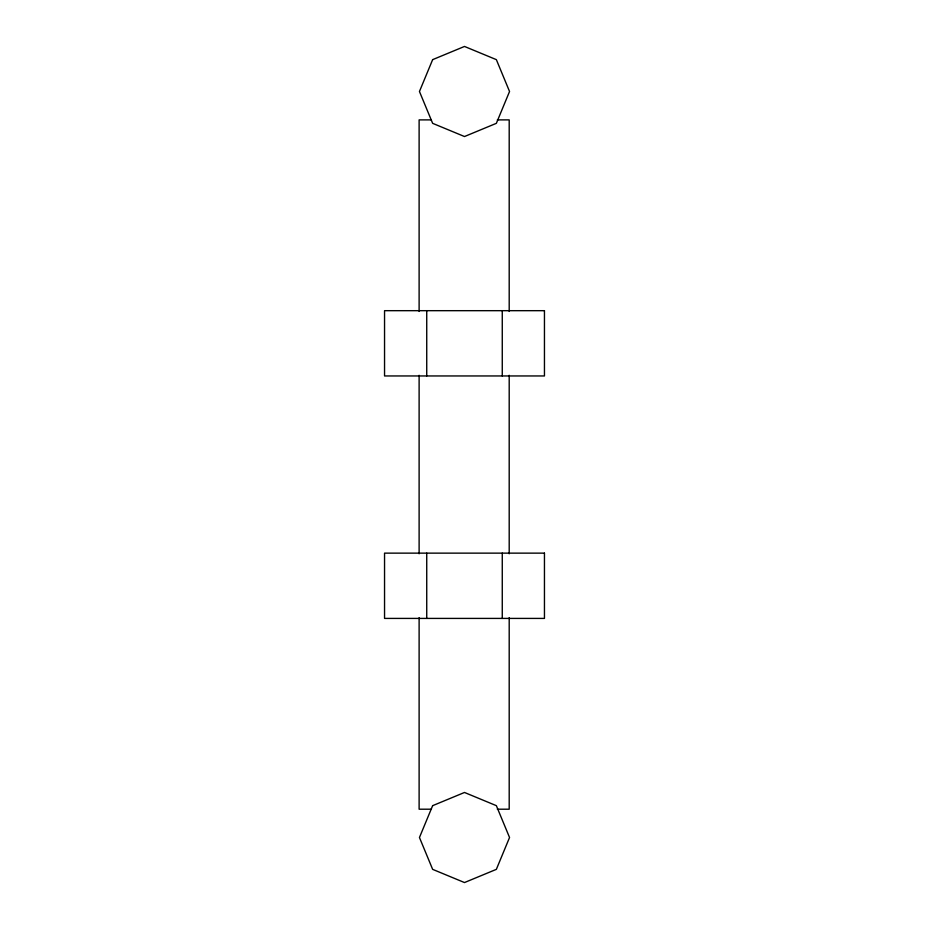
<?xml version="1.0" encoding="UTF-8"?>
<svg xmlns="http://www.w3.org/2000/svg" width="929" height="929" viewBox="0 0 929 929"><rect width="100%" height="100%" fill="white"/><g stroke="black" fill="none" stroke-linecap="round" stroke-linejoin="round"><path stroke-width="1.39" d="M430.998 119.887L419.118 119.887L419.118 311.447M497.329 119.887L509.197 119.887L509.197 311.447M430.998 809.205L419.118 809.205L419.118 617.646M497.329 809.205L509.197 809.205L509.197 617.646M509.197 375.293L509.197 553.8M502.264 310.681L502.264 375.955M502.264 553.138L502.264 618.412M426.736 310.681L426.736 375.955M426.736 553.138L426.736 618.412M419.118 375.293L419.118 553.8M432.647 59.642L419.455 91.495L432.647 123.336L464.5 136.528L496.353 123.336L509.545 91.495L496.353 59.642L464.5 46.45L432.647 59.642M432.647 805.664L419.455 837.505L432.647 869.358L464.5 882.55L496.353 869.358L509.545 837.505L496.353 805.664L464.5 792.472L432.647 805.664M544.452 310.681L384.548 310.681L384.548 375.955L544.452 375.955L544.452 310.681M544.452 553.138L384.548 553.138L384.548 618.412L544.452 618.412L544.452 553.138"/></g></svg>
